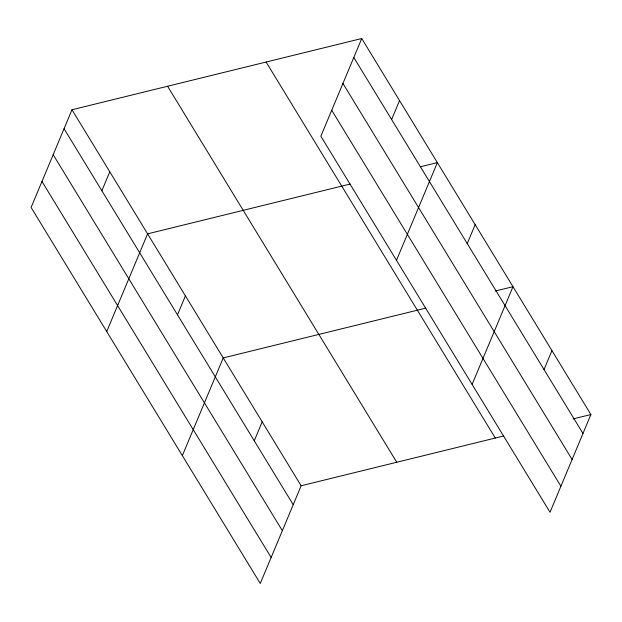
<?xml version="1.0" encoding="UTF-8"?>
<svg xmlns="http://www.w3.org/2000/svg" width="622" height="622" viewBox="0 0 622 622"><rect width="100%" height="100%" fill="white"/><g stroke="black" fill="none" stroke-linecap="round" stroke-linejoin="round"><path stroke-width="0.93" d="M361.732 38.525L320.859 136.234L550.027 512.248L590.9 414.54L361.732 38.525L71.973 109.752L31.1 207.46L260.268 583.475L301.141 485.766L503.719 435.968M101.86 190.736L109.783 171.796M106.727 331.542L147.601 233.841L350.17 184.042M177.488 314.825L185.41 295.885M182.355 455.631L223.22 357.922L425.798 308.123M254.258 440.788L262.181 421.848M391.619 119.51L399.542 100.57M396.486 260.315L437.359 162.606L420.48 166.758M467.246 243.591L475.169 224.651M472.114 384.404L512.979 286.695L495.174 291.073M544.017 369.554L551.939 350.614M573.087 418.917L590.9 414.54M353.809 57.465L582.977 433.48M342.932 83.457L572.108 459.471M331.728 110.242L560.904 486.248M266.107 62.029L495.283 438.043M167.59 86.248L396.758 462.263M71.973 109.752L301.141 485.766M64.05 128.7L293.219 504.706M53.173 154.691L282.349 530.698M41.969 181.469L271.145 557.483"/></g></svg>
